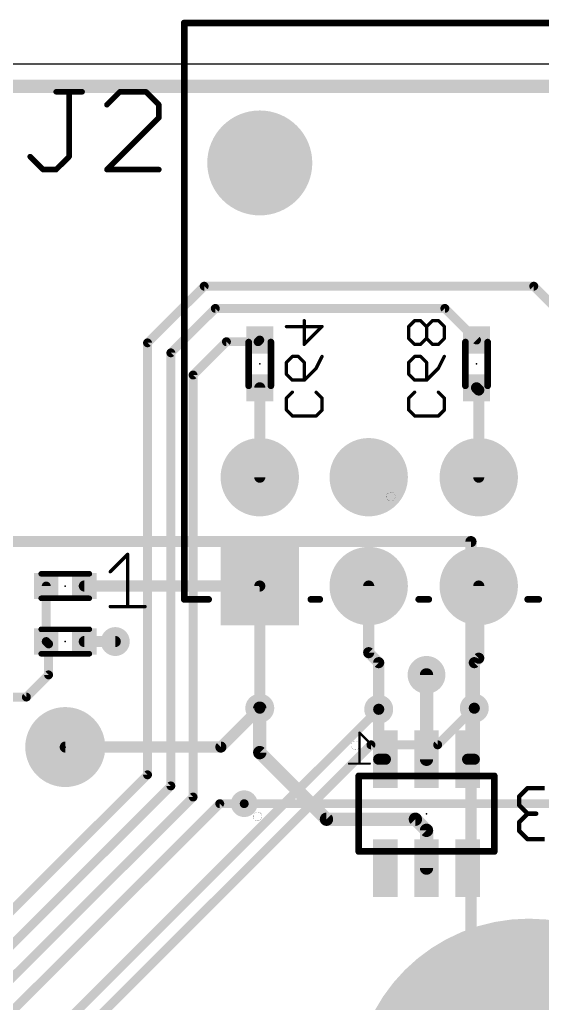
# Model space of a CAD drawing. Extents: x -18 to 144, y -21 to 125.
# Drawn here: x 74.78 to 86.72, y 83.93 to 106.43 of the extents above; entities that cross this region are included whole.
import ezdxf

# ---------------------------------------------------------------- set-up
doc = ezdxf.new("R2010")
doc.units = 0
for name, color, linetype in [('1', 22, 'CONTINUOUS'), ('114', 4, 'CONTINUOUS'), ('15', 23, 'CONTINUOUS'), ('16', 132, 'CONTINUOUS'), ('17', 1, 'CONTINUOUS'), ('18', 110, 'CONTINUOUS'), ('2', 110, 'CONTINUOUS'), ('20', 53, 'CONTINUOUS'), ('21', 253, 'CONTINUOUS'), ('22', 251, 'CONTINUOUS'), ('23', 53, 'CONTINUOUS'), ('24', 53, 'CONTINUOUS'), ('27', 252, 'CONTINUOUS'), ('28', 251, 'CONTINUOUS')]:
    doc.layers.add(name, color=color, linetype=linetype)

# ---------------------------------------------------------------- blocks, each defined once
blk = doc.blocks.new('RECT')
blk.add_solid([(-0.5, -0.5), (0.5, -0.5), (-0.5, 0.5), (0.5, 0.5)])
blk = doc.blocks.new('SQUAREP')
blk.add_solid([(-0.5, -0.5), (0.5, -0.5), (-0.5, 0.5), (0.5, 0.5)])
blk = doc.blocks.new('ROUNDP')
at = {"const_width": 0.5}
blk.add_lwpolyline([(0, -0.25, 1), (0, 0.25, 1), (0, -0.25)], format="xyb", dxfattribs=at)
blk = doc.blocks.new('ROUNDV')
at = {"const_width": 0.5}
blk.add_lwpolyline([(0, -0.25, 1), (0, 0.25, 1), (0, -0.25)], format="xyb", dxfattribs=at)

msp = doc.modelspace()

# ---------------------------------------------------------------- linework, layer by layer
at = {"layer": '1'}
for points, const_width in [([(80.264, 93.472), (76.254, 93.472)], 0.254), ([(75.384, 93.472), (75.384, 92.202)], 0.2032), ([(75.438, 92.148), (75.384, 92.202)], 0.2032), ([(75.438, 91.44), (75.438, 92.148)], 0.2032), ([(76.254, 92.202), (76.962, 92.202)], 0.254), ([(74.93, 90.932), (75.438, 91.44)], 0.2032), ([(74.422, 90.932), (74.93, 90.932)], 0.2032), ([(74.6506, 82.3214), (82.9818, 90.6526)], 0.2032), ([(79.375, 89.789), (80.264, 90.678)], 0.254), ([(84.328, 89.8398), (85.1662, 90.678)], 0.2032), ([(74.8284, 81.8642), (82.804, 89.8398)], 0.2032), ([(75.819, 89.789), (79.375, 89.789)], 0.254), ([(82.804, 89.8398), (84.328, 89.8398)], 0.2032)]:
    msp.add_lwpolyline(points, dxfattribs=dict(at, const_width=const_width))
for points, const_width in [([(76.254, 93.5355, 1), (76.254, 93.4085)], 0.127), ([(80.264, 93.4085, 1), (80.264, 93.5355)], 0.127), ([(75.4348, 93.472, 1), (75.3332, 93.472)], 0.1016), ([(75.4199, 92.2379, 1), (75.3481, 92.1661)], 0.1016), ([(75.3332, 92.202, 1), (75.4348, 92.202)], 0.1016), ([(75.4888, 92.148, 1), (75.3872, 92.148)], 0.1016), ([(76.254, 92.2655, 1), (76.254, 92.1385)], 0.127), ([(76.962, 92.1385, 1), (76.962, 92.2655)], 0.127), ([(75.4021, 92.1121, 1), (75.4739, 92.1839)], 0.1016), ([(75.3872, 91.44, 1), (75.4888, 91.44)], 0.1016), ([(75.4739, 91.4041, 1), (75.4021, 91.4759)], 0.1016), ([(74.8941, 90.9679, 1), (74.9659, 90.8961)], 0.1016), ([(74.93, 90.8812, 1), (74.93, 90.9828)], 0.1016), ([(80.3089, 90.6331, 1), (80.2191, 90.7229)], 0.127), ([(83.0177, 90.6167, 1), (82.9459, 90.6885)], 0.1016), ([(85.2021, 90.6421, 1), (85.1303, 90.7139)], 0.1016), ([(75.819, 89.8525, 1), (75.819, 89.7255)], 0.127), ([(79.3301, 89.8339, 1), (79.4199, 89.7441)], 0.127), ([(79.375, 89.7255, 1), (79.375, 89.8525)], 0.127), ([(82.804, 89.8906, 1), (82.804, 89.789)], 0.1016), ([(82.8399, 89.8039, 1), (82.7681, 89.8757)], 0.1016), ([(84.2921, 89.8757, 1), (84.3639, 89.8039)], 0.1016), ([(84.328, 89.789, 1), (84.328, 89.8906)], 0.1016)]:
    msp.add_lwpolyline(points, format="xyb", dxfattribs=dict(at, const_width=const_width))
at = {"layer": '114', "const_width": 0.0025}
for points in [[(83.2612, 95.4151, 1), (83.2612, 95.6183, 1), (83.2612, 95.4151)], [(82.4484, 89.7255, 1), (82.4484, 89.9287, 1), (82.4484, 89.7255)], [(80.2132, 88.0999, 1), (80.2132, 88.3031, 1), (80.2132, 88.0999)]]:
    msp.add_lwpolyline(points, format="xyb", dxfattribs=at)
at = {"layer": '15', "const_width": 0.254}
for points in [[(85.09, 94.488), (7.62, 94.488)], [(85.09, 66.04), (85.09, 94.488)]]:
    msp.add_lwpolyline(points, dxfattribs=at)
at = {"layer": '15', "const_width": 0.127}
for points in [[(85.1535, 94.488, 1), (85.0265, 94.488)], [(85.09, 94.4245, 1), (85.09, 94.5515)]]:
    msp.add_lwpolyline(points, format="xyb", dxfattribs=at)
at = {"layer": '16'}
for points, const_width in [([(77.6986, 99.0346), (78.994, 100.33)], 0.2032), ([(78.994, 100.33), (86.5251, 100.33)], 0.2032), ([(86.5251, 100.33), (87.757, 99.0981)], 0.2032), ([(78.232, 98.806), (79.248, 99.822)], 0.2032), ([(79.248, 99.822), (84.4931, 99.822)], 0.2032), ([(84.4931, 99.822), (85.217, 99.0981)], 0.2032), ([(77.6986, 89.154), (77.6986, 99.0346)], 0.2032), ([(78.74, 98.298), (79.502, 99.06)], 0.2032), ([(79.502, 99.06), (80.2259, 99.06)], 0.2032), ([(80.2259, 99.06), (80.264, 99.0981)], 0.2032), ([(78.232, 88.9), (78.232, 98.806)], 0.2032), ([(78.74, 98.298), (78.74, 88.646)], 0.2032), ([(80.264, 98.0059), (80.264, 95.9612)], 0.254), ([(85.217, 98.0059), (85.2678, 97.9551)], 0.254), ([(85.2678, 97.9551), (85.2678, 95.9612)], 0.254), ([(80.264, 90.678), (80.264, 93.472)], 0.254), ([(82.7532, 91.948), (82.7532, 93.472)], 0.254), ([(85.2678, 91.821), (85.2678, 93.472)], 0.254), ([(82.9818, 91.7194), (82.7532, 91.948)], 0.254), ([(82.9818, 90.6526), (82.9818, 91.7194)], 0.254), ([(85.1662, 91.7194), (85.2678, 91.821)], 0.254), ([(85.1662, 90.678), (85.1662, 91.7194)], 0.254), ([(84.074, 91.44), (84.074, 89.5096)], 0.3048), ([(80.264, 89.662), (80.264, 90.678)], 0.3048), ([(82.9818, 90.6526), (82.9818, 89.5096)], 0.254), ([(85.1662, 89.5096), (85.1662, 90.678)], 0.254), ([(81.788, 88.138), (80.264, 89.662)], 0.3048), ([(82.9818, 89.5096), (83.1342, 89.5096)], 0.254), ([(85.0138, 89.5096), (85.1662, 89.5096)], 0.254), ([(66.4464, 77.9018), (77.6986, 89.154)], 0.2032), ([(66.294, 76.962), (78.232, 88.9)], 0.2032), ([(65.6336, 75.5396), (78.74, 88.646)], 0.2032), ([(65.4812, 74.6252), (79.3496, 88.4936)], 0.2032), ([(79.3496, 88.4936), (79.9084, 88.4936)], 0.2032), ([(83.82, 88.138), (81.788, 88.138)], 0.3048), ([(84.074, 87.884), (83.82, 88.138)], 0.3048), ([(84.074, 87.0204), (84.074, 87.884)], 0.3048)]:
    msp.add_lwpolyline(points, dxfattribs=dict(at, const_width=const_width))
for points, const_width in [([(78.994, 100.3808, 1), (78.994, 100.2792)], 0.1016), ([(79.0299, 100.2941, 1), (78.9581, 100.3659)], 0.1016), ([(86.561, 100.3659, 1), (86.4892, 100.2941)], 0.1016), ([(86.5251, 100.2792, 1), (86.5251, 100.3808)], 0.1016), ([(79.248, 99.8728, 1), (79.248, 99.7712)], 0.1016), ([(79.2839, 99.7861, 1), (79.2121, 99.8579)], 0.1016), ([(84.529, 99.8579, 1), (84.4572, 99.7861)], 0.1016), ([(84.4931, 99.7712, 1), (84.4931, 99.8728)], 0.1016), ([(77.7494, 99.0346, 1), (77.6478, 99.0346)], 0.1016), ([(77.6627, 99.0705, 1), (77.7345, 98.9987)], 0.1016), ([(79.502, 99.1108, 1), (79.502, 99.0092)], 0.1016), ([(79.5379, 99.0241, 1), (79.4661, 99.0959)], 0.1016), ([(80.19, 99.0959, 1), (80.2618, 99.0241)], 0.1016), ([(80.2259, 99.0092, 1), (80.2259, 99.1108)], 0.1016), ([(80.2999, 99.0622, 1), (80.2281, 99.134)], 0.1016), ([(85.1811, 99.0622, 1), (85.2529, 99.134)], 0.1016), ([(78.2828, 98.806, 1), (78.1812, 98.806)], 0.1016), ([(78.1961, 98.8419, 1), (78.2679, 98.7701)], 0.1016), ([(78.7908, 98.298, 1), (78.6892, 98.298)], 0.1016), ([(78.7041, 98.3339, 1), (78.7759, 98.2621)], 0.1016), ([(80.3275, 98.0059, 1), (80.2005, 98.0059)], 0.127), ([(85.2619, 98.0508, 1), (85.1721, 97.961)], 0.127), ([(85.3313, 97.9551, 1), (85.2043, 97.9551)], 0.127), ([(85.2229, 97.9102, 1), (85.3127, 98)], 0.127), ([(80.2005, 95.9612, 1), (80.3275, 95.9612)], 0.127), ([(85.2043, 95.9612, 1), (85.3313, 95.9612)], 0.127), ([(80.3275, 93.472, 1), (80.2005, 93.472)], 0.127), ([(82.8167, 93.472, 1), (82.6897, 93.472)], 0.127), ([(85.3313, 93.472, 1), (85.2043, 93.472)], 0.127), ([(82.7981, 91.9929, 1), (82.7083, 91.9031)], 0.127), ([(82.6897, 91.948, 1), (82.8167, 91.948)], 0.127), ([(83.0453, 91.7194, 1), (82.9183, 91.7194)], 0.127), ([(82.9369, 91.6745, 1), (83.0267, 91.7643)], 0.127), ([(85.2297, 91.7194, 1), (85.1027, 91.7194)], 0.127), ([(85.1213, 91.7643, 1), (85.2111, 91.6745)], 0.127), ([(85.2043, 91.821, 1), (85.3313, 91.821)], 0.127), ([(85.3127, 91.7761, 1), (85.2229, 91.8659)], 0.127), ([(84.1502, 91.44, 1), (83.9978, 91.44)], 0.1524), ([(80.3402, 90.678, 1), (80.1878, 90.678)], 0.1524), ([(80.2005, 90.678, 1), (80.3275, 90.678)], 0.127), ([(83.0453, 90.6526, 1), (82.9183, 90.6526)], 0.127), ([(82.9183, 90.6526, 1), (83.0453, 90.6526)], 0.127), ([(85.2297, 90.678, 1), (85.1027, 90.678)], 0.127), ([(85.1027, 90.678, 1), (85.2297, 90.678)], 0.127), ([(80.3179, 89.7159, 1), (80.2101, 89.6081)], 0.1524), ([(80.1878, 89.662, 1), (80.3402, 89.662)], 0.1524), ([(82.9818, 89.5731, 1), (82.9818, 89.4461)], 0.127), ([(82.9183, 89.5096, 1), (83.0453, 89.5096)], 0.127), ([(83.1342, 89.4461, 1), (83.1342, 89.5731)], 0.127), ([(83.9978, 89.5096, 1), (84.1502, 89.5096)], 0.1524), ([(85.0138, 89.5731, 1), (85.0138, 89.4461)], 0.127), ([(85.1027, 89.5096, 1), (85.2297, 89.5096)], 0.127), ([(85.1662, 89.4461, 1), (85.1662, 89.5731)], 0.127), ([(77.6478, 89.154, 1), (77.7494, 89.154)], 0.1016), ([(77.7345, 89.1181, 1), (77.6627, 89.1899)], 0.1016), ([(78.1812, 88.9, 1), (78.2828, 88.9)], 0.1016), ([(78.2679, 88.8641, 1), (78.1961, 88.9359)], 0.1016), ([(78.6892, 88.646, 1), (78.7908, 88.646)], 0.1016), ([(78.7759, 88.6101, 1), (78.7041, 88.6819)], 0.1016), ([(79.3496, 88.5444, 1), (79.3496, 88.4428)], 0.1016), ([(79.3855, 88.4577, 1), (79.3137, 88.5295)], 0.1016), ([(79.9084, 88.4428, 1), (79.9084, 88.5444)], 0.1016), ([(81.788, 88.2142, 1), (81.788, 88.0618)], 0.1524), ([(81.7341, 88.0841, 1), (81.8419, 88.1919)], 0.1524), ([(83.8739, 88.1919, 1), (83.7661, 88.0841)], 0.1524), ([(83.82, 88.0618, 1), (83.82, 88.2142)], 0.1524), ([(84.1502, 87.884, 1), (83.9978, 87.884)], 0.1524), ([(84.0201, 87.8301, 1), (84.1279, 87.9379)], 0.1524), ([(83.9978, 87.0204, 1), (84.1502, 87.0204)], 0.1524)]:
    msp.add_lwpolyline(points, format="xyb", dxfattribs=dict(at, const_width=const_width))
at = {"layer": '2'}
for points, const_width in [([(0.508, 104.902), (97.282, 104.902)], 0.3048), ([(79.9084, 88.4936), (89.154, 88.4936)], 0.2032)]:
    msp.add_lwpolyline(points, dxfattribs=dict(at, const_width=const_width))
at = {"layer": '2', "const_width": 0.1016}
msp.add_lwpolyline([(79.9084, 88.5444, 1), (79.9084, 88.4428)], format="xyb", dxfattribs=at)
at = {"layer": '20'}
msp.add_line((97.79, 105.41), (0, 105.41), dxfattribs=at)
at = {"layer": '21'}
for points, const_width in [([(91.9734, 106.3498), (78.5368, 106.3498)], 0.1524), ([(78.5368, 106.3498), (78.5368, 93.1672)], 0.1524), ([(76.8467, 93.7986), (77.245, 94.1969)], 0.0762), ([(77.245, 94.1969), (77.245, 93.0021)], 0.0762), ([(76.369, 93.752), (75.269, 93.752)], 0.127), ([(76.369, 93.192), (75.269, 93.192)], 0.127), ([(78.5368, 93.1672), (79.0956, 93.1672)], 0.1524), ([(81.4324, 93.1672), (81.6356, 93.1672)], 0.1524), ([(83.8962, 93.1672), (84.1248, 93.1672)], 0.1524), ([(86.3854, 93.1672), (86.6394, 93.1672)], 0.1524), ([(76.8467, 93.0021), (77.6433, 93.0021)], 0.0762), ([(75.269, 92.482), (76.369, 92.482)], 0.127), ([(75.269, 91.922), (76.369, 91.922)], 0.127)]:
    msp.add_lwpolyline(points, dxfattribs=dict(at, const_width=const_width))
for points, const_width in [([(78.5368, 106.3879, 1), (78.5368, 106.3117)], 0.0762), ([(78.5749, 106.3498, 1), (78.4987, 106.3498)], 0.0762), ([(77.264, 94.1969, 1), (77.2259, 94.1969)], 0.0381), ([(77.2584, 94.1834, 1), (77.2315, 94.2104)], 0.0381), ([(76.8332, 93.8121, 1), (76.8602, 93.7852)], 0.0381), ([(75.269, 93.7838, 1), (75.269, 93.7203)], 0.0635), ([(76.369, 93.7203, 1), (76.369, 93.7838)], 0.0635), ([(75.269, 93.2238, 1), (75.269, 93.1603)], 0.0635), ([(76.369, 93.1603, 1), (76.369, 93.2238)], 0.0635), ([(78.5368, 93.2053, 1), (78.5368, 93.1291)], 0.0762), ([(78.4987, 93.1672, 1), (78.5749, 93.1672)], 0.0762), ([(79.0956, 93.1291, 1), (79.0956, 93.2053)], 0.0762), ([(81.4324, 93.2053, 1), (81.4324, 93.1291)], 0.0762), ([(81.6356, 93.1291, 1), (81.6356, 93.2053)], 0.0762), ([(83.8962, 93.2053, 1), (83.8962, 93.1291)], 0.0762), ([(84.1248, 93.1291, 1), (84.1248, 93.2053)], 0.0762), ([(86.3854, 93.2053, 1), (86.3854, 93.1291)], 0.0762), ([(86.6394, 93.1291, 1), (86.6394, 93.2053)], 0.0762), ([(76.8467, 93.0211, 1), (76.8467, 92.9831)], 0.0381), ([(77.2259, 93.0021, 1), (77.264, 93.0021)], 0.0381), ([(77.6433, 92.9831, 1), (77.6433, 93.0211)], 0.0381), ([(75.269, 92.5138, 1), (75.269, 92.4502)], 0.0635), ([(76.369, 92.4502, 1), (76.369, 92.5138)], 0.0635), ([(75.269, 91.9538, 1), (75.269, 91.8903)], 0.0635), ([(76.369, 91.8903, 1), (76.369, 91.9538)], 0.0635)]:
    msp.add_lwpolyline(points, format="xyb", dxfattribs=dict(at, const_width=const_width))
at = {"layer": '22'}
for points, const_width in [([(80.01, 98.052), (80.01, 99.052)], 0.1524), ([(80.518, 99.052), (80.518, 98.052)], 0.1524), ([(84.963, 98.052), (84.963, 99.052)], 0.1524), ([(85.471, 99.052), (85.471, 98.052)], 0.1524), ([(82.7786, 89.8825), (82.5413, 90.1198)], 0.0508), ([(82.5413, 90.1198), (82.5413, 89.408)], 0.0508), ([(82.7786, 89.408), (82.3041, 89.408)], 0.0508), ([(82.5246, 87.4014), (82.5246, 89.1286)], 0.1524), ([(82.5246, 89.1286), (85.6234, 89.1286)], 0.1524), ([(85.6234, 89.1286), (85.6234, 87.4014)], 0.1524), ([(85.6234, 87.4014), (82.5246, 87.4014)], 0.1524)]:
    msp.add_lwpolyline(points, dxfattribs=dict(at, const_width=const_width))
for points, const_width in [([(80.0481, 99.052, 1), (79.9719, 99.052)], 0.0762), ([(80.5561, 99.052, 1), (80.4799, 99.052)], 0.0762), ([(85.0011, 99.052, 1), (84.9249, 99.052)], 0.0762), ([(85.5091, 99.052, 1), (85.4329, 99.052)], 0.0762), ([(79.9719, 98.052, 1), (80.0481, 98.052)], 0.0762), ([(80.4799, 98.052, 1), (80.5561, 98.052)], 0.0762), ([(84.9249, 98.052, 1), (85.0011, 98.052)], 0.0762), ([(85.4329, 98.052, 1), (85.5091, 98.052)], 0.0762), ([(82.554, 90.1198, 1), (82.5286, 90.1198)], 0.0254), ([(82.5503, 90.1288, 1), (82.5324, 90.1108)], 0.0254), ([(82.7696, 89.8736, 1), (82.7876, 89.8915)], 0.0254), ([(82.3041, 89.4207, 1), (82.3041, 89.3953)], 0.0254), ([(82.5286, 89.408, 1), (82.554, 89.408)], 0.0254), ([(82.7786, 89.3953, 1), (82.7786, 89.4207)], 0.0254), ([(82.5627, 89.1286, 1), (82.4865, 89.1286)], 0.0762), ([(82.5246, 89.1667, 1), (82.5246, 89.0905)], 0.0762), ([(85.6615, 89.1286, 1), (85.5853, 89.1286)], 0.0762), ([(85.6234, 89.0905, 1), (85.6234, 89.1667)], 0.0762), ([(82.5246, 87.4395, 1), (82.5246, 87.3633)], 0.0762), ([(82.4865, 87.4014, 1), (82.5627, 87.4014)], 0.0762), ([(85.5853, 87.4014, 1), (85.6615, 87.4014)], 0.0762), ([(85.6234, 87.3633, 1), (85.6234, 87.4395)], 0.0762)]:
    msp.add_lwpolyline(points, format="xyb", dxfattribs=dict(at, const_width=const_width))
at = {"layer": '23'}
for p in [(75.819, 93.472), (80.264, 93.472), (75.819, 92.202), (75.819, 89.789)]:
    msp.add_point(p, dxfattribs=at)
at = {"layer": '24'}
for p in [(80.264, 98.552), (85.217, 98.552), (84.074, 88.265)]:
    msp.add_point(p, dxfattribs=at)
at = {"layer": '27', "const_width": 0.0635}
for points in [[(75.6106, 104.8083, 1), (75.6106, 104.7448)], [(75.9389, 104.7765, 1), (75.8754, 104.7765)], [(76.2037, 104.7448, 1), (76.2037, 104.8083)], [(77.0681, 104.8083, 1), (77.0681, 104.7448)], [(77.0905, 104.7541, 1), (77.0456, 104.799)], [(77.6837, 104.799, 1), (77.6388, 104.7541)], [(77.6613, 104.7448, 1), (77.6613, 104.8083)], [(76.749, 104.5024, 1), (76.794, 104.4575)], [(77.9896, 104.4799, 1), (77.9261, 104.4799)], [(77.9354, 104.4575, 1), (77.9803, 104.5024)], [(77.9261, 104.1833, 1), (77.9896, 104.1833)], [(77.9803, 104.1609, 1), (77.9354, 104.2058)], [(75.0399, 103.316, 1), (74.995, 103.2711)], [(75.8754, 103.2936, 1), (75.9389, 103.2936)], [(75.9296, 103.2711, 1), (75.8847, 103.316)], [(75.314, 103.0288, 1), (75.314, 102.9652)], [(75.2915, 102.9745, 1), (75.3364, 103.0195)], [(75.5881, 103.0195, 1), (75.633, 102.9745)], [(75.6106, 102.9652, 1), (75.6106, 103.0288)], [(76.7715, 103.0288, 1), (76.7715, 102.9652)], [(76.749, 103.0195, 1), (76.794, 102.9745)], [(77.9578, 102.9652, 1), (77.9578, 103.0288)]]:
    msp.add_lwpolyline(points, format="xyb", dxfattribs=at)
at = {"layer": '27', "const_width": 0.127}
for points in [[(75.6106, 104.7765), (76.2037, 104.7765)], [(75.9072, 103.2936), (75.9072, 104.7765)], [(77.0681, 104.7765), (76.7715, 104.4799)], [(77.6613, 104.7765), (77.0681, 104.7765)], [(77.9578, 104.4799), (77.6613, 104.7765)], [(77.9578, 104.1833), (77.9578, 104.4799)], [(76.7715, 102.997), (77.9578, 104.1833)], [(75.0174, 103.2936), (75.314, 102.997)], [(75.6106, 102.997), (75.9072, 103.2936)], [(75.314, 102.997), (75.6106, 102.997)], [(77.9578, 102.997), (76.7715, 102.997)]]:
    msp.add_lwpolyline(points, dxfattribs=at)
at = {"layer": '28'}
for points, const_width in [([(80.8736, 99.4061), (81.6871, 99.4061)], 0.0762), ([(81.2803, 98.9994), (81.2803, 99.5417)], 0.0762), ([(81.6871, 99.4061), (81.2803, 98.9994)], 0.0762), ([(83.8032, 99.5417), (83.6676, 99.4061)], 0.0762), ([(83.6676, 99.4061), (83.6676, 99.135)], 0.0762), ([(83.9388, 99.5417), (83.8032, 99.5417)], 0.0762), ([(84.0743, 99.4061), (83.9388, 99.5417)], 0.0762), ([(84.2099, 99.5417), (84.0743, 99.4061)], 0.0762), ([(84.0743, 99.135), (84.0743, 99.4061)], 0.0762), ([(84.3455, 99.5417), (84.2099, 99.5417)], 0.0762), ([(84.4811, 99.4061), (84.3455, 99.5417)], 0.0762), ([(84.4811, 99.135), (84.4811, 99.4061)], 0.0762), ([(83.6676, 99.135), (83.8032, 98.9994)], 0.0762), ([(83.8032, 98.9994), (83.9388, 98.9994)], 0.0762), ([(83.9388, 98.9994), (84.0743, 99.135)], 0.0762), ([(84.0743, 99.135), (84.2099, 98.9994)], 0.0762), ([(84.2099, 98.9994), (84.3455, 98.9994)], 0.0762), ([(84.3455, 98.9994), (84.4811, 99.135)], 0.0762), ([(80.8736, 98.5876), (81.0092, 98.7231)], 0.0762), ([(80.8736, 98.3164), (80.8736, 98.5876)], 0.0762), ([(81.0092, 98.7231), (81.1448, 98.7231)], 0.0762), ([(81.1448, 98.7231), (81.2803, 98.5876)], 0.0762), ([(81.2803, 98.5876), (81.2803, 98.1808)], 0.0762), ([(81.6871, 98.7231), (81.5515, 98.452)], 0.0762), ([(83.6676, 98.5876), (83.8032, 98.7231)], 0.0762), ([(83.6676, 98.3164), (83.6676, 98.5876)], 0.0762), ([(83.8032, 98.7231), (83.9388, 98.7231)], 0.0762), ([(83.9388, 98.7231), (84.0743, 98.5876)], 0.0762), ([(84.0743, 98.5876), (84.0743, 98.1808)], 0.0762), ([(84.4811, 98.7231), (84.3455, 98.452)], 0.0762), ([(81.0092, 98.1808), (80.8736, 98.3164)], 0.0762), ([(81.5515, 98.452), (81.2803, 98.1808)], 0.0762), ([(83.8032, 98.1808), (83.6676, 98.3164)], 0.0762), ([(84.3455, 98.452), (84.0743, 98.1808)], 0.0762), ([(81.2803, 98.1808), (81.0092, 98.1808)], 0.0762), ([(84.0743, 98.1808), (83.8032, 98.1808)], 0.0762), ([(80.8736, 97.769), (81.0092, 97.9046)], 0.0762), ([(81.5515, 97.9046), (81.6871, 97.769)], 0.0762), ([(83.6676, 97.769), (83.8032, 97.9046)], 0.0762), ([(84.3455, 97.9046), (84.4811, 97.769)], 0.0762), ([(80.8736, 97.4978), (80.8736, 97.769)], 0.0762), ([(81.6871, 97.769), (81.6871, 97.4978)], 0.0762), ([(83.6676, 97.4978), (83.6676, 97.769)], 0.0762), ([(84.4811, 97.769), (84.4811, 97.4978)], 0.0762), ([(81.0092, 97.3622), (80.8736, 97.4978)], 0.0762), ([(81.6871, 97.4978), (81.5515, 97.3622)], 0.0762), ([(83.8032, 97.3622), (83.6676, 97.4978)], 0.0762), ([(84.4811, 97.4978), (84.3455, 97.3622)], 0.0762), ([(81.5515, 97.3622), (81.0092, 97.3622)], 0.0762), ([(84.3455, 97.3622), (83.8032, 97.3622)], 0.0762), ([(86.3859, 88.8502), (86.191, 88.6553)], 0.1016), ([(86.7757, 88.8502), (86.3859, 88.8502)], 0.1016), ([(86.191, 88.6553), (86.191, 88.4604)], 0.1016), ([(86.191, 88.4604), (86.3859, 88.2655)], 0.1016), ([(86.3859, 88.2655), (86.191, 88.0706)], 0.1016), ([(86.3859, 88.2655), (86.5808, 88.2655)], 0.1016), ([(86.191, 88.0706), (86.191, 87.8757)], 0.1016), ([(86.191, 87.8757), (86.3859, 87.6808)], 0.1016), ([(86.3859, 87.6808), (86.7757, 87.6808)], 0.1016)]:
    msp.add_lwpolyline(points, dxfattribs=dict(at, const_width=const_width))
for points, const_width in [([(80.8736, 99.4252, 1), (80.8736, 99.3871)], 0.0381), ([(81.2994, 99.5417, 1), (81.2613, 99.5417)], 0.0381), ([(81.7006, 99.3927, 1), (81.6736, 99.4196)], 0.0381), ([(81.6871, 99.3871, 1), (81.6871, 99.4252)], 0.0381), ([(83.6867, 99.4061, 1), (83.6486, 99.4061)], 0.0381), ([(83.8032, 99.5608, 1), (83.8032, 99.5227)], 0.0381), ([(83.8167, 99.5282, 1), (83.7897, 99.5552)], 0.0381), ([(83.9522, 99.5552, 1), (83.9253, 99.5282)], 0.0381), ([(83.9388, 99.5227, 1), (83.9388, 99.5608)], 0.0381), ([(84.0934, 99.4061, 1), (84.0553, 99.4061)], 0.0381), ([(84.2099, 99.5608, 1), (84.2099, 99.5227)], 0.0381), ([(84.2234, 99.5282, 1), (84.1965, 99.5552)], 0.0381), ([(84.359, 99.5552, 1), (84.332, 99.5282)], 0.0381), ([(84.3455, 99.5227, 1), (84.3455, 99.5608)], 0.0381), ([(84.5001, 99.4061, 1), (84.462, 99.4061)], 0.0381), ([(83.6541, 99.4196, 1), (83.6811, 99.3927)], 0.0381), ([(84.0609, 99.4196, 1), (84.0878, 99.3927)], 0.0381), ([(84.0609, 99.3927, 1), (84.0878, 99.4196)], 0.0381), ([(84.4676, 99.3927, 1), (84.4946, 99.4196)], 0.0381), ([(81.2669, 99.0129, 1), (81.2938, 98.9859)], 0.0381), ([(81.2613, 98.9994, 1), (81.2994, 98.9994)], 0.0381), ([(83.6811, 99.1484, 1), (83.6541, 99.1215)], 0.0381), ([(83.6486, 99.135, 1), (83.6867, 99.135)], 0.0381), ([(83.8032, 99.0184, 1), (83.8032, 98.9803)], 0.0381), ([(83.7897, 98.9859, 1), (83.8167, 99.0129)], 0.0381), ([(83.9253, 99.0129, 1), (83.9522, 98.9859)], 0.0381), ([(83.9388, 98.9803, 1), (83.9388, 99.0184)], 0.0381), ([(84.0878, 99.1484, 1), (84.0609, 99.1215)], 0.0381), ([(84.0553, 99.135, 1), (84.0934, 99.135)], 0.0381), ([(84.0878, 99.1215, 1), (84.0609, 99.1484)], 0.0381), ([(84.2099, 99.0184, 1), (84.2099, 98.9803)], 0.0381), ([(84.1965, 98.9859, 1), (84.2234, 99.0129)], 0.0381), ([(84.332, 99.0129, 1), (84.359, 98.9859)], 0.0381), ([(84.3455, 98.9803, 1), (84.3455, 99.0184)], 0.0381), ([(84.462, 99.135, 1), (84.5001, 99.135)], 0.0381), ([(84.4946, 99.1215, 1), (84.4676, 99.1484)], 0.0381), ([(80.8601, 98.601, 1), (80.8871, 98.5741)], 0.0381), ([(80.8927, 98.5876, 1), (80.8546, 98.5876)], 0.0381), ([(81.0092, 98.7422, 1), (81.0092, 98.7041)], 0.0381), ([(81.0227, 98.7097, 1), (80.9957, 98.7366)], 0.0381), ([(81.1582, 98.7366, 1), (81.1313, 98.7097)], 0.0381), ([(81.1448, 98.7041, 1), (81.1448, 98.7422)], 0.0381), ([(81.2994, 98.5876, 1), (81.2613, 98.5876)], 0.0381), ([(81.2669, 98.5741, 1), (81.2938, 98.601)], 0.0381), ([(81.7041, 98.7146, 1), (81.6701, 98.7317)], 0.0381), ([(83.6541, 98.601, 1), (83.6811, 98.5741)], 0.0381), ([(83.6867, 98.5876, 1), (83.6486, 98.5876)], 0.0381), ([(83.8032, 98.7422, 1), (83.8032, 98.7041)], 0.0381), ([(83.8167, 98.7097, 1), (83.7897, 98.7366)], 0.0381), ([(83.9522, 98.7366, 1), (83.9253, 98.7097)], 0.0381), ([(83.9388, 98.7041, 1), (83.9388, 98.7422)], 0.0381), ([(84.0934, 98.5876, 1), (84.0553, 98.5876)], 0.0381), ([(84.0609, 98.5741, 1), (84.0878, 98.601)], 0.0381), ([(84.4981, 98.7146, 1), (84.4641, 98.7317)], 0.0381), ([(80.8871, 98.3299, 1), (80.8601, 98.3029)], 0.0381), ([(80.8546, 98.3164, 1), (80.8927, 98.3164)], 0.0381), ([(81.5345, 98.4605, 1), (81.5686, 98.4435)], 0.0381), ([(81.565, 98.4385, 1), (81.538, 98.4654)], 0.0381), ([(83.6811, 98.3299, 1), (83.6541, 98.3029)], 0.0381), ([(83.6486, 98.3164, 1), (83.6867, 98.3164)], 0.0381), ([(84.3285, 98.4605, 1), (84.3626, 98.4435)], 0.0381), ([(84.359, 98.4385, 1), (84.332, 98.4654)], 0.0381), ([(81.0092, 98.1999, 1), (81.0092, 98.1618)], 0.0381), ([(80.9957, 98.1673, 1), (81.0227, 98.1943)], 0.0381), ([(81.2669, 98.1943, 1), (81.2938, 98.1673)], 0.0381), ([(81.2613, 98.1808, 1), (81.2994, 98.1808)], 0.0381), ([(81.2803, 98.1618, 1), (81.2803, 98.1999)], 0.0381), ([(83.8032, 98.1999, 1), (83.8032, 98.1618)], 0.0381), ([(83.7897, 98.1673, 1), (83.8167, 98.1943)], 0.0381), ([(84.0609, 98.1943, 1), (84.0878, 98.1673)], 0.0381), ([(84.0553, 98.1808, 1), (84.0934, 98.1808)], 0.0381), ([(84.0743, 98.1618, 1), (84.0743, 98.1999)], 0.0381), ([(81.0227, 97.8911, 1), (80.9957, 97.918)], 0.0381), ([(81.565, 97.918, 1), (81.538, 97.8911)], 0.0381), ([(83.8167, 97.8911, 1), (83.7897, 97.918)], 0.0381), ([(84.359, 97.918, 1), (84.332, 97.8911)], 0.0381), ([(80.8601, 97.7824, 1), (80.8871, 97.7555)], 0.0381), ([(80.8927, 97.769, 1), (80.8546, 97.769)], 0.0381), ([(81.7061, 97.769, 1), (81.668, 97.769)], 0.0381), ([(81.6736, 97.7555, 1), (81.7006, 97.7824)], 0.0381), ([(83.6541, 97.7824, 1), (83.6811, 97.7555)], 0.0381), ([(83.6867, 97.769, 1), (83.6486, 97.769)], 0.0381), ([(84.5001, 97.769, 1), (84.462, 97.769)], 0.0381), ([(84.4676, 97.7555, 1), (84.4946, 97.7824)], 0.0381), ([(80.8871, 97.5113, 1), (80.8601, 97.4843)], 0.0381), ([(80.8546, 97.4978, 1), (80.8927, 97.4978)], 0.0381), ([(81.668, 97.4978, 1), (81.7061, 97.4978)], 0.0381), ([(81.7006, 97.4843, 1), (81.6736, 97.5113)], 0.0381), ([(83.6811, 97.5113, 1), (83.6541, 97.4843)], 0.0381), ([(83.6486, 97.4978, 1), (83.6867, 97.4978)], 0.0381), ([(84.462, 97.4978, 1), (84.5001, 97.4978)], 0.0381), ([(84.4946, 97.4843, 1), (84.4676, 97.5113)], 0.0381), ([(81.0092, 97.3813, 1), (81.0092, 97.3432)], 0.0381), ([(80.9957, 97.3488, 1), (81.0227, 97.3757)], 0.0381), ([(81.538, 97.3757, 1), (81.565, 97.3488)], 0.0381), ([(81.5515, 97.3432, 1), (81.5515, 97.3813)], 0.0381), ([(83.8032, 97.3813, 1), (83.8032, 97.3432)], 0.0381), ([(83.7897, 97.3488, 1), (83.8167, 97.3757)], 0.0381), ([(84.332, 97.3757, 1), (84.359, 97.3488)], 0.0381), ([(84.3455, 97.3432, 1), (84.3455, 97.3813)], 0.0381), ([(86.3859, 88.8756, 1), (86.3859, 88.8248)], 0.0508), ([(86.4039, 88.8322, 1), (86.3679, 88.8682)], 0.0508), ([(86.173, 88.6733, 1), (86.209, 88.6373)], 0.0508), ([(86.2164, 88.6553, 1), (86.1656, 88.6553)], 0.0508), ([(86.209, 88.4784, 1), (86.173, 88.4424)], 0.0508), ([(86.1656, 88.4604, 1), (86.2164, 88.4604)], 0.0508), ([(86.3859, 88.2909, 1), (86.3859, 88.2401)], 0.0508), ([(86.4039, 88.2475, 1), (86.3679, 88.2835)], 0.0508), ([(86.3679, 88.2475, 1), (86.4039, 88.2835)], 0.0508), ([(86.5808, 88.2401, 1), (86.5808, 88.2909)], 0.0508), ([(86.173, 88.0886, 1), (86.209, 88.0526)], 0.0508), ([(86.2164, 88.0706, 1), (86.1656, 88.0706)], 0.0508), ([(86.209, 87.8937, 1), (86.173, 87.8577)], 0.0508), ([(86.1656, 87.8757, 1), (86.2164, 87.8757)], 0.0508), ([(86.3859, 87.7062, 1), (86.3859, 87.6554)], 0.0508), ([(86.3679, 87.6628, 1), (86.4039, 87.6988)], 0.0508)]:
    msp.add_lwpolyline(points, format="xyb", dxfattribs=dict(at, const_width=const_width))

# ---------------------------------------------------------------- block references
at = {"layer": '1', "xscale": 0.56, "yscale": 0.6}
for p in [(75.384, 93.472), (76.254, 93.472)]:
    msp.add_blockref('RECT', p, dxfattribs=at)
at = {"layer": '1', "xscale": 0.56, "yscale": 0.6, "rotation": 180}
for p in [(75.384, 92.202), (76.254, 92.202)]:
    msp.add_blockref('RECT', p, dxfattribs=at)
at = {"layer": '16'}
for p, xscale, yscale, rotation in [((80.264, 99.0981), 0.62, 0.62, 90), ((85.217, 99.0981), 0.62, 0.62, 90), ((80.264, 98.0059), 0.62, 0.62, 90), ((85.217, 98.0059), 0.62, 0.62, 90), ((83.1342, 89.5096), 1.3208, 0.5588, 270), ((84.074, 89.5096), 1.3208, 0.5588, 270), ((85.0138, 89.5096), 1.3208, 0.5588, 270), ((83.1342, 87.0204), 1.3208, 0.5588, 270), ((84.074, 87.0204), 1.3208, 0.5588, 270), ((85.0138, 87.0204), 1.3208, 0.5588, 270)]:
    msp.add_blockref('RECT', p, dxfattribs=dict(at, xscale=xscale, yscale=yscale, rotation=rotation))
at = {"layer": '17', "rotation": 180}
for name, p, xscale, yscale in [('ROUNDP', (80.264, 103.1494), 2.4003, 2.4003), ('ROUNDP', (80.264, 103.1494), 2.4003, 2.4003), ('ROUNDP', (80.264, 103.1494), 2.4003, 2.4003), ('ROUNDP', (80.264, 103.1494), 2.4003, 2.4003), ('ROUNDP', (80.264, 95.9612), 1.7907, 1.7907), ('ROUNDP', (80.264, 95.9612), 1.7907, 1.7907), ('ROUNDP', (80.264, 95.9612), 1.7907, 1.7907), ('ROUNDP', (80.264, 95.9612), 1.7907, 1.7907), ('ROUNDP', (82.7532, 95.9612), 1.7907, 1.7907), ('ROUNDP', (82.7532, 95.9612), 1.7907, 1.7907), ('ROUNDP', (82.7532, 95.9612), 1.7907, 1.7907), ('ROUNDP', (82.7532, 95.9612), 1.7907, 1.7907), ('ROUNDP', (85.2678, 95.9612), 1.7907, 1.7907), ('ROUNDP', (85.2678, 95.9612), 1.7907, 1.7907), ('ROUNDP', (85.2678, 95.9612), 1.7907, 1.7907), ('ROUNDP', (85.2678, 95.9612), 1.7907, 1.7907), ('ROUNDP', (80.264, 93.472), 1.7907, 1.7907), ('ROUNDP', (80.264, 93.472), 1.7907, 1.7907), ('SQUAREP', (80.264, 93.472), 1.7907, 1.7907), ('SQUAREP', (80.264, 93.472), 1.7907, 1.7907), ('ROUNDP', (82.7532, 93.472), 1.7907, 1.7907), ('ROUNDP', (82.7532, 93.472), 1.7907, 1.7907), ('ROUNDP', (82.7532, 93.472), 1.7907, 1.7907), ('ROUNDP', (82.7532, 93.472), 1.7907, 1.7907), ('ROUNDP', (85.2678, 93.472), 1.7907, 1.7907), ('ROUNDP', (85.2678, 93.472), 1.7907, 1.7907), ('ROUNDP', (85.2678, 93.472), 1.7907, 1.7907), ('ROUNDP', (85.2678, 93.472), 1.7907, 1.7907)]:
    msp.add_blockref(name, p, dxfattribs=dict(at, xscale=xscale, yscale=yscale))
at = {"layer": '17'}
for p, xscale, yscale in [((75.819, 89.789), 1.8288, 1.8288), ((75.819, 89.789), 1.8288, 1.8288), ((75.819, 89.789), 1.6002, 1.6002), ((75.819, 89.789), 1.6002, 1.6002), ((86.4108, 81.8642), 8, 8), ((86.4108, 81.8642), 8, 8), ((86.4108, 81.8642), 5.516, 5.516), ((86.4108, 81.8642), 5.516, 5.516)]:
    msp.add_blockref('ROUNDP', p, dxfattribs=dict(at, xscale=xscale, yscale=yscale))
at = {"layer": '18'}
for p, xscale, yscale in [((76.962, 92.202), 0.6604, 0.6604), ((76.962, 92.202), 0.6604, 0.6604), ((84.074, 91.44), 0.8636, 0.8636), ((84.074, 91.44), 0.8636, 0.8636), ((80.264, 90.678), 0.6604, 0.6604), ((80.264, 90.678), 0.6604, 0.6604), ((82.9818, 90.6526), 0.6604, 0.6604), ((82.9818, 90.6526), 0.6604, 0.6604), ((85.1662, 90.678), 0.6604, 0.6604), ((85.1662, 90.678), 0.6604, 0.6604), ((79.9084, 88.4936), 0.6096, 0.6096), ((79.9084, 88.4936), 0.6096, 0.6096)]:
    msp.add_blockref('ROUNDV', p, dxfattribs=dict(at, xscale=xscale, yscale=yscale))

doc.saveas('drawing.dxf')
